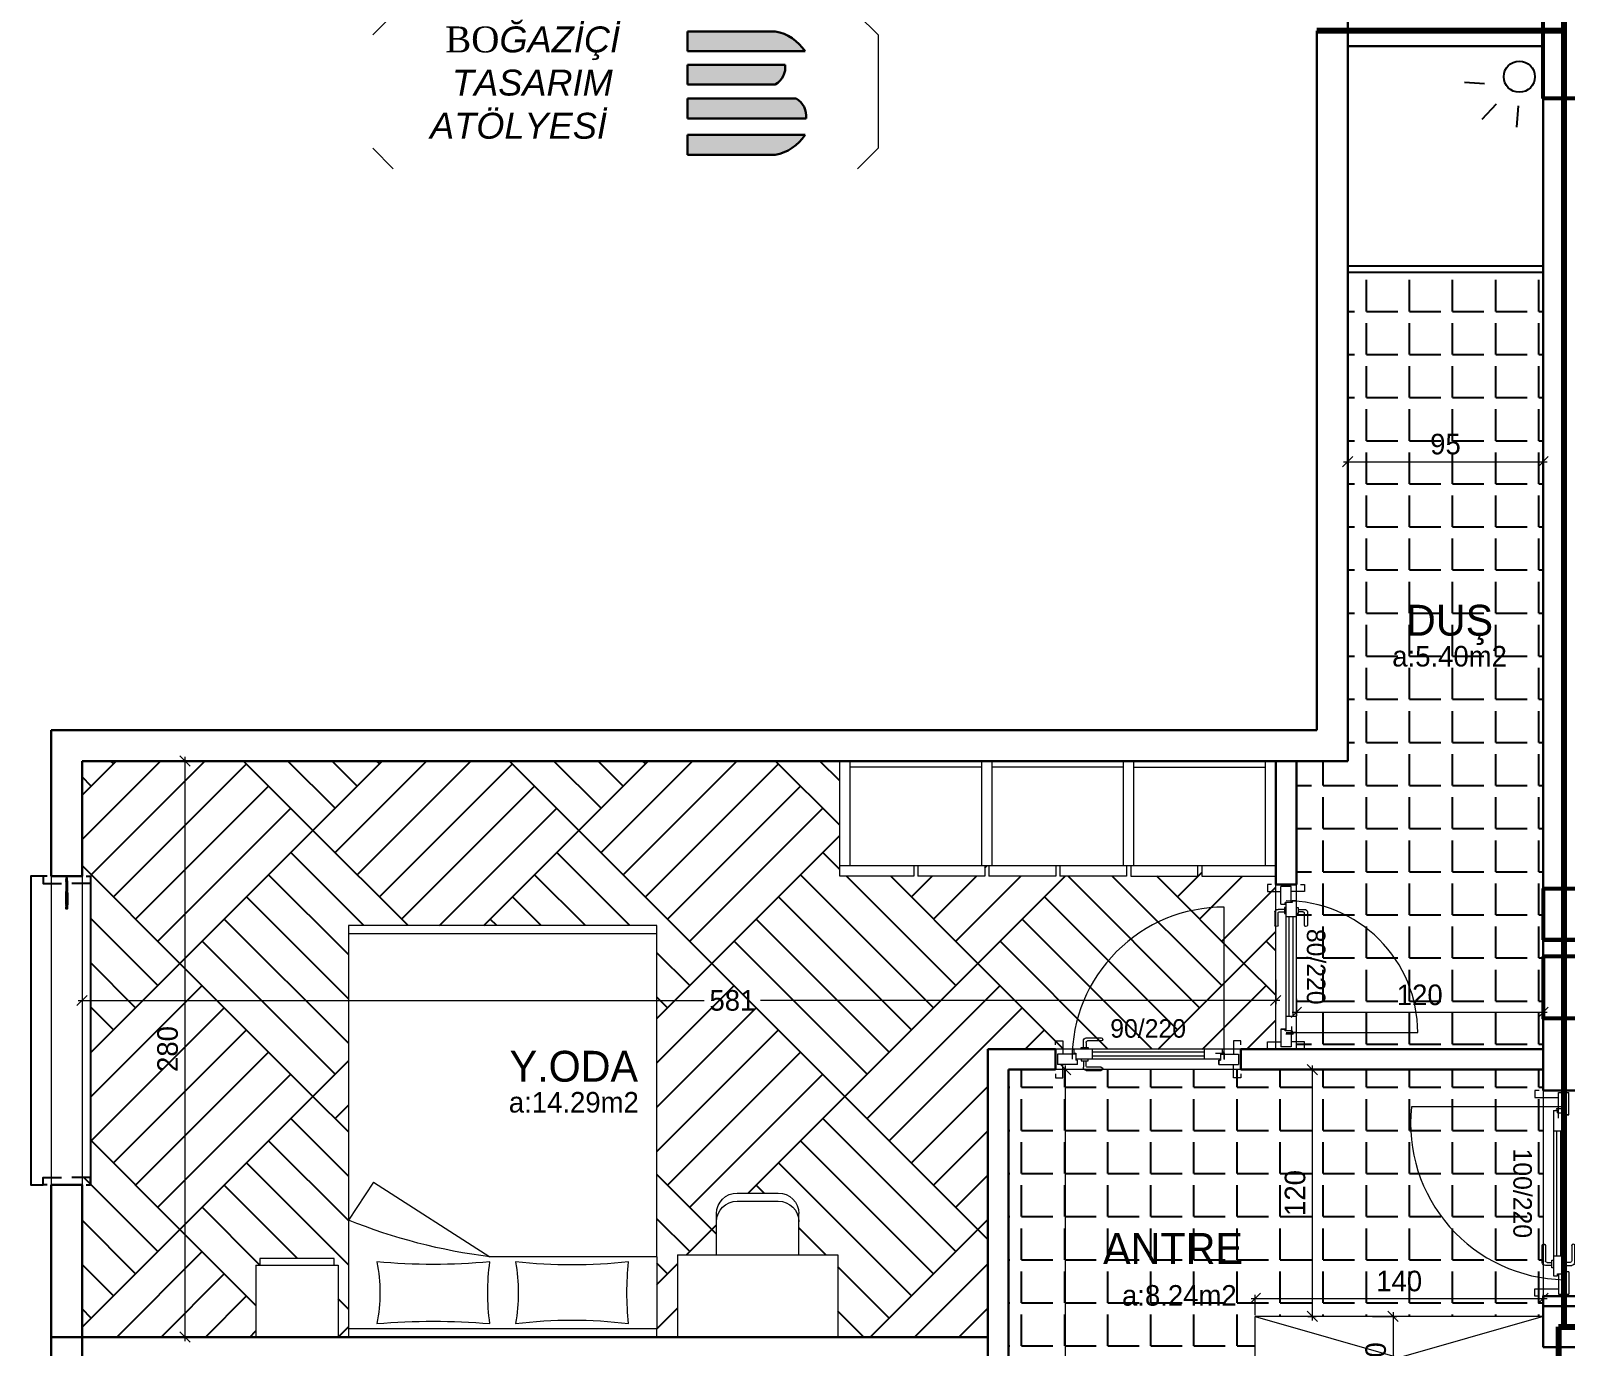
# Model space of a CAD drawing. Header units: centimetres. Extents: x 562865 to 1310255, y -148070 to 32737.
# Drawn here: x 616957 to 617704, y 17853 to 18493 of the extents above; entities that cross this region are included whole.
import ezdxf
from ezdxf.enums import TextEntityAlignment as Align

# ---------------------------------------------------------------- set-up
doc = ezdxf.new("R2010")
doc.units = ezdxf.units.CM
doc.header["$LTSCALE"] = 2.5
doc.layers.get('0').update_dxf_attribs({"color": 86})
for name, color, linetype, lineweight in [('_grns-03_Arka', 33, 'Continuous', 0), ('DUVAR', 4, 'Continuous', 30), ('duvar-kesim', 7, 'Continuous', 0), ('GÖRÜNÜŞLER', 96, 'Continuous', 25), ('iç ölçü', 106, 'Continuous', 18), ('kapi', 9, 'Continuous', 0), ('kolon', 1, 'Continuous', 53)]:
    doc.layers.add(name, color=color, linetype=linetype, lineweight=lineweight)
for name, color, linetype in [('alan', 7, 'Continuous'), ('kapi-yazi', 7, 'Continuous'), ('mahal', 7, 'Continuous'), ('pencere', 7, 'Continuous'), ('tarama', 173, 'Continuous')]:
    doc.layers.add(name, color=color, linetype=linetype)
doc.styles.add('autodim', font='times.ttf')
doc.styles.add('PINAR', font='comic.ttf')
doc.dimstyles.new('TEMİZ ÖLÇÜ', dxfattribs={"dimtxt": 10, "dimasz": 5, "dimexe": 1.8, "dimexo": 0.625, "dimgap": 3, "dimtad": 1, "dimdec": 0, "dimrnd": 0.5, "dimzin": 1, "dimdsep": 46, "dimtxsty": 'PINAR', "dimblk": 'OBLIQUE', "dimcen": 0.9, "dimdle": 2, "dimclrd": 256, "dimclre": 256, "dimclrt": 7, "dimadec": 0, "dimazin": 0, "dimtfac": 1, "dimtdec": 0, "dimtofl": 0, "dimtmove": 2, "dimatfit": 2, "dimfxl": 10, "dimfxlon": 1, "dimlwd": -1, "dimlwe": -1, "dimarcsym": 0})
pattern_1 = [(0, (0, 0), (0, 20.955), [15.24, -5.715]), (90, (0, 0), (-20.955, 1e-15), [15.24, -5.715])]

# ---------------------------------------------------------------- blocks, each defined once
blk = doc.blocks.new('fm-door1')
at = {"linetype": 'Continuous'}
for p, q in [((0, 25), (0, -25)), ((100, 25), (0, 25)), ((79.7, 31.8), (79.7, -0.3)), ((84, 27.6), (127.8, 27.6)), ((90, 50), (910, 50)), ((90, 50), (90, 30)), ((100, 30), (90, 30)), ((100, 30), (100, -5)), ((100, 30), (100, -5)), ((100, 0), (900, 0)), ((190, 50), (190, 0)), ((810, 50), (810, 0)), ((910, 30), (900, 30)), ((900, 30), (900, -5)), ((900, 25), (1000, 25)), ((910, 50), (910, 30)), ((1000, 25), (1000, -25)), ((110, -25), (0, -25)), ((100, -5), (110, -5)), ((110, -5), (100, -5)), ((110, -5), (110, -25)), ((110, -25), (110, -5)), ((890, -25), (890, -5)), ((890, -5), (900, -5)), ((890, -25), (1000, -25))]:
    blk.add_line(p, q, dxfattribs=at)
at = {"color": 8, "linetype": 'Continuous'}
for p, q in [((190, 35), (810, 35)), ((190, 15), (810, 15))]:
    blk.add_line(p, q, dxfattribs=at)
at = {"linetype": 'Continuous'}
for points in [[(857.6, 58.1), (857.6, 88.9, 0.414214), (842.4, 104.1), (758.6, 104.1, 1), (758.6, 88.9), (834.8, 88.9, -0.414214), (842.4, 81.3), (842.4, 58.1)], [(857.6, -8.1), (857.6, -38.9, -0.414214), (842.4, -54.1), (758.6, -54.1, -1), (758.6, -38.9), (834.8, -38.9, 0.414214), (842.4, -31.3), (842.4, -8.1)]]:
    blk.add_lwpolyline(points, format="xyb", dxfattribs=at)
for points in [[(869, 50), (869, 58.1), (831, 58.1), (831, 50)], [(869, 0), (869, -8.1), (831, -8.1), (831, 0)]]:
    blk.add_lwpolyline(points, dxfattribs=at)
blk.add_circle((84, 31.8), 4.26, dxfattribs=at)
blk = doc.blocks.new('_Oblique')
at = {"color": 0, "linetype": 'ByBlock', "lineweight": -2}
blk.add_line((-0.5, -0.5), (0.5, 0.5), dxfattribs=at)
blk = doc.blocks.new('*D1231')
at = {"layer": 'Defpoints', "color": 0}
for p in [(617004.06, 18138.01), (617032.37, 18138.01), (617004.06, 17858.01)]:
    blk.add_point(p, dxfattribs=at)
at = {"layer": 'iç ölçü'}
for p, q in [((617022.37, 18138.01), (617034.17, 18138.01)), ((617032.37, 17856.01), (617032.37, 18140.01)), ((617022.37, 17858.01), (617034.17, 17858.01))]:
    blk.add_line(p, q, dxfattribs=at)
at = {"layer": 'iç ölçü', "linetype": 'ByBlock', "xscale": 5, "yscale": 5, "zscale": 5}
for p, rotation in [((617032.37, 18138.01), 90), ((617032.37, 17858.01), 270)]:
    blk.add_blockref('_Oblique', p, dxfattribs=dict(at, rotation=rotation))
at = {"layer": 'iç ölçü', "color": 7, "insert": (617023.93, 17998.01), "char_height": 10, "attachment_point": 5, "rotation": 90, "style": 'PINAR'}
blk.add_mtext('280', dxfattribs=at)
blk = doc.blocks.new('*D1232')
at = {"layer": 'Defpoints', "color": 0}
for p in [(616982.34, 18092.48), (617562.67, 18038.78), (616982.34, 18021.58)]:
    blk.add_point(p, dxfattribs=at)
at = {"layer": 'iç ölçü'}
for p, q in [((616982.34, 18031.58), (616982.34, 18019.78)), ((617562.67, 18031.58), (617562.67, 18019.78)), ((616980.34, 18021.58), (617284.75, 18021.58)), ((617564.67, 18021.58), (617312.23, 18021.58))]:
    blk.add_line(p, q, dxfattribs=at)
at = {"layer": 'iç ölçü', "linetype": 'ByBlock', "xscale": 5, "yscale": 5, "zscale": 5, "rotation": 180}
blk.add_blockref('_Oblique', (616982.34, 18021.58), dxfattribs=at)
at = {"layer": 'iç ölçü', "linetype": 'ByBlock', "xscale": 5, "yscale": 5, "zscale": 5}
blk.add_blockref('_Oblique', (617562.67, 18021.58), dxfattribs=at)
at = {"layer": 'iç ölçü', "color": 7, "insert": (617298.49, 18021.58), "char_height": 10, "attachment_point": 5, "style": 'PINAR'}
blk.add_mtext('581', dxfattribs=at)
blk = doc.blocks.new('*D1243')
at = {"layer": 'Defpoints', "color": 0}
for p in [(617572.67, 18023), (617692.67, 18023), (617692.67, 18015.88)]:
    blk.add_point(p, dxfattribs=at)
at = {"layer": 'iç ölçü'}
for p, q in [((617572.67, 18022.37), (617572.67, 18014.08)), ((617692.67, 18022.37), (617692.67, 18014.08)), ((617570.67, 18015.88), (617694.67, 18015.88))]:
    blk.add_line(p, q, dxfattribs=at)
at = {"layer": 'iç ölçü', "linetype": 'ByBlock', "xscale": 5, "yscale": 5, "zscale": 5, "rotation": 180}
blk.add_blockref('_Oblique', (617572.67, 18015.88), dxfattribs=at)
at = {"layer": 'iç ölçü', "linetype": 'ByBlock', "xscale": 5, "yscale": 5, "zscale": 5}
blk.add_blockref('_Oblique', (617692.67, 18015.88), dxfattribs=at)
at = {"layer": 'iç ölçü', "color": 7, "insert": (617632.67, 18024.28), "char_height": 10, "attachment_point": 5, "style": 'PINAR'}
blk.add_mtext('120', dxfattribs=at)
blk = doc.blocks.new('*D1244')
at = {"layer": 'Defpoints', "color": 0}
for p in [(617692.67, 18283.46), (617597.67, 18255.22), (617692.67, 18255.22)]:
    blk.add_point(p, dxfattribs=at)
at = {"layer": 'iç ölçü'}
for p, q in [((617597.67, 18273.46), (617597.67, 18285.26)), ((617692.67, 18273.46), (617692.67, 18285.26)), ((617595.67, 18283.46), (617694.67, 18283.46))]:
    blk.add_line(p, q, dxfattribs=at)
at = {"layer": 'iç ölçü', "linetype": 'ByBlock', "xscale": 5, "yscale": 5, "zscale": 5, "rotation": 180}
blk.add_blockref('_Oblique', (617597.67, 18283.46), dxfattribs=at)
at = {"layer": 'iç ölçü', "linetype": 'ByBlock', "xscale": 5, "yscale": 5, "zscale": 5}
blk.add_blockref('_Oblique', (617692.67, 18283.46), dxfattribs=at)
at = {"layer": 'iç ölçü', "color": 7, "insert": (617645.17, 18292), "char_height": 10, "attachment_point": 5, "style": 'PINAR'}
blk.add_mtext('95', dxfattribs=at)
blk = doc.blocks.new('A$C1BDB261E')
at = {"layer": 'DUVAR'}
h = blk.add_hatch(color=41, dxfattribs=at)
h.dxf.hatch_style = 1
h.paths.add_polyline_path([(195.7, 57.09), (210.23, 57.09, 0.202686), (195.7, 66.77), (153.11, 66.77), (153.11, 57.09)])
h.paths.add_polyline_path([(153.11, 50.55), (153.11, 40.87), (195.7, 40.87, 0.299894), (200.54, 50.55), (195.7, 50.55)])
h.paths.add_polyline_path([(210.69, 24.43, 0.299894), (205.85, 34.12), (201, 34.12), (153.11, 34.12), (153.11, 24.43)])
h.paths.add_polyline_path([(195.7, 6.71, 0.202686), (210.23, 16.39), (195.7, 16.39), (153.11, 16.39), (153.11, 6.71)])
at = {"layer": '_grns-03_Arka'}
for p, q in [((0, 65), (10, 75)), ((245.71, 65), (235.71, 75)), ((245.71, 65), (245.71, 10)), ((10, 0), (0, 10)), ((235.71, 0), (245.71, 10))]:
    blk.add_line(p, q, dxfattribs=at)
at = {"layer": 'DUVAR', "color": 41}
for p, q in [((153.11, 66.77), (153.11, 57.09)), ((153.11, 66.77), (195.7, 66.77)), ((153.11, 57.09), (195.7, 57.09)), ((195.7, 57.09), (210.23, 57.09)), ((153.11, 40.87), (153.11, 50.55)), ((153.11, 50.55), (195.7, 50.55)), ((195.7, 50.55), (200.54, 50.55)), ((153.11, 40.87), (195.7, 40.87)), ((153.11, 24.43), (153.11, 34.12)), ((153.11, 34.12), (201, 34.12)), ((201, 34.12), (205.85, 34.12)), ((153.11, 24.43), (210.69, 24.43)), ((153.11, 6.71), (153.11, 16.39)), ((153.11, 16.39), (195.7, 16.39)), ((195.7, 16.39), (210.23, 16.39)), ((153.11, 6.71), (195.7, 6.71))]:
    blk.add_line(p, q, dxfattribs=at)
for centre, radius, start, end in [((191.51, 44.75), 22.42, 33.39431, 79.22555), ((190.78, 49.39), 9.84, 300.04758, 6.82232), ((200.92, 25.6), 9.84, 353.17768, 59.95242), ((191.51, 28.73), 22.42, 280.77445, 326.60569)]:
    blk.add_arc(centre, radius, start, end, dxfattribs=at)
at = {"insert": (22.77, 69.15), "char_height": 12.5894, "width": 119.5485, "attachment_point": 1, "style": 'autodim'}
blk.add_mtext('\\pi12.452;BO{\\fArial|b0|i1|c162|p34;ĞAZİÇİ \\P\\pi15.789;TASARIM \\P\\pi5.1217;ATÖLYESİ}', dxfattribs=at)
blk = doc.blocks.new('*D1263')
at = {"layer": 'Defpoints', "color": 0}
for p in [(617607.62, 17868.01), (617607.62, 17828.01), (617619.7, 17828.01)]:
    blk.add_point(p, dxfattribs=at)
at = {"layer": 'iç ölçü'}
for p, q in [((617609.7, 17868.01), (617621.5, 17868.01)), ((617619.7, 17870.01), (617619.7, 17826.01)), ((617609.7, 17828.01), (617621.5, 17828.01))]:
    blk.add_line(p, q, dxfattribs=at)
at = {"layer": 'iç ölçü', "linetype": 'ByBlock', "xscale": 5, "yscale": 5, "zscale": 5}
for p, rotation in [((617619.7, 17868.01), 90), ((617619.7, 17828.01), 270)]:
    blk.add_blockref('_Oblique', p, dxfattribs=dict(at, rotation=rotation))
at = {"layer": 'iç ölçü', "color": 7, "insert": (617611.29, 17848.01), "char_height": 10, "attachment_point": 5, "rotation": 90, "style": 'PINAR'}
blk.add_mtext('40', dxfattribs=at)
blk = doc.blocks.new('*D1264')
at = {"layer": 'Defpoints', "color": 0}
for p in [(617692.67, 17876.75), (617552.67, 17868.01), (617692.67, 17868.01)]:
    blk.add_point(p, dxfattribs=at)
at = {"layer": 'iç ölçü'}
for p, q in [((617550.67, 17876.75), (617694.67, 17876.75)), ((617552.67, 17868.64), (617552.67, 17878.55)), ((617692.67, 17868.64), (617692.67, 17878.55))]:
    blk.add_line(p, q, dxfattribs=at)
at = {"layer": 'iç ölçü', "linetype": 'ByBlock', "xscale": 5, "yscale": 5, "zscale": 5, "rotation": 180}
blk.add_blockref('_Oblique', (617552.67, 17876.75), dxfattribs=at)
at = {"layer": 'iç ölçü', "linetype": 'ByBlock', "xscale": 5, "yscale": 5, "zscale": 5}
blk.add_blockref('_Oblique', (617692.67, 17876.75), dxfattribs=at)
at = {"layer": 'iç ölçü', "color": 7, "insert": (617622.67, 17885.16), "char_height": 10, "attachment_point": 5, "style": 'PINAR'}
blk.add_mtext('140', dxfattribs=at)
blk = doc.blocks.new('*D1265')
at = {"layer": 'Defpoints', "color": 0}
for p in [(617577.71, 17988.01), (617580.49, 17988.01), (617577.71, 17868.01)]:
    blk.add_point(p, dxfattribs=at)
at = {"layer": 'iç ölçü'}
for p, q in [((617578.33, 17988.01), (617582.29, 17988.01)), ((617580.49, 17866.01), (617580.49, 17990.01)), ((617578.33, 17868.01), (617582.29, 17868.01))]:
    blk.add_line(p, q, dxfattribs=at)
at = {"layer": 'iç ölçü', "linetype": 'ByBlock', "xscale": 5, "yscale": 5, "zscale": 5}
for p, rotation in [((617580.49, 17988.01), 90), ((617580.49, 17868.01), 270)]:
    blk.add_blockref('_Oblique', p, dxfattribs=dict(at, rotation=rotation))
at = {"layer": 'iç ölçü', "color": 7, "insert": (617572.09, 17928.01), "char_height": 10, "attachment_point": 5, "rotation": 90, "style": 'PINAR'}
blk.add_mtext('120', dxfattribs=at)
blk = doc.blocks.new('A$C5B622B99')
for p, q in [((0, 200), (40, 200)), ((0, 165), (0, 200)), ((40, 165), (40, 200)), ((45, 143.16), (45, 196)), ((195, 161), (195, 196)), ((205, 200), (283, 200)), ((205, 160), (205, 200)), ((283, 160), (283, 200)), ((0, 165), (40, 165)), ((205, 160), (283, 160)), ((45, 0), (45, 4)), ((194.99, 4), (195, 0)), ((195, 0), (45, 0))]:
    blk.add_line(p, q)
at = {"color": 42}
for p, q in [((2, 161.8), (2, 165)), ((38, 165), (38, 161.8)), ((38, 161.8), (2, 161.8)), ((57.14, 124.69), (113.77, 161)), ((194.99, 161), (113.77, 161)), ((194.99, 161), (194.99, 4)), ((224, 160), (224, 140)), ((264, 160), (264, 140)), ((57.14, 124.69), (45, 143.15)), ((45, 4), (45, 143.15)), ((234, 134), (254, 134)), ((234, 130), (254, 130)), ((195, 4), (45, 4))]:
    blk.add_line(p, q, dxfattribs=at)
blk.add_lwpolyline([(45, 200), (195, 200), (195, 196), (45, 196)], close=True)
for centre, radius, start, end in [((-12.22, 178.48), 72.55, 348.06799, 11.93201), ((86.27, 527.83), 335.48, 265.2981, 274.7019), ((224.43, 178.48), 111.68, 172.28082, 187.71918), ((153.73, 412.86), 221.09, 262.85499, 277.14501), ((44.71, 178.48), 82.89, 349.57411, 10.42589), ((317.08, 178.48), 136.67, 173.69908, 186.30092), ((86.27, -141.41), 306.13, 84.84604, 95.15396), ((153.73, -94.37), 259.31, 83.91241, 96.08759), ((194.99, 161), 0.005, 270, 0), ((45, 143.16), 0.005, 180, 292.0158)]:
    blk.add_arc(centre, radius, start, end)
for centre, radius, start, end in [((147.49, -110.3), 273.39, 97.08581, 112.0158), ((234, 144), 10, 180, 270), ((254, 144), 10, 270, 0), ((234, 140), 10, 180, 270), ((254, 140), 10, 270, 0)]:
    blk.add_arc(centre, radius, start, end, dxfattribs=at)
blk = doc.blocks.new('A$C355D1F9A')
for p, q in [((0, 0), (0, 212)), ((56, 212), (0, 212)), ((51, 212), (51, 0)), ((56, 176), (56, 212)), ((51, 207), (0, 207)), ((3, 143), (3, 207)), ((51, 176), (56, 176)), ((51, 174), (56, 174)), ((56, 141.5), (56, 174)), ((51, 143), (0, 143)), ((51, 138), (0, 138)), ((3, 138), (3, 74)), ((51, 141.5), (56, 141.5)), ((51, 139.5), (56, 139.5)), ((56, 139.5), (56, 107)), ((51, 107), (56, 107)), ((51, 105), (56, 105)), ((56, 105), (56, 72.5)), ((0, 74), (51, 74)), ((0, 69), (51, 69)), ((3, 69), (3, 5)), ((51, 72.5), (56, 72.5)), ((51, 70.5), (56, 70.5)), ((56, 70.5), (56, 38)), ((51, 38), (56, 38)), ((51, 36), (56, 36)), ((56, 36), (56, 0)), ((51, 5), (0, 5)), ((56, 0), (0, 0))]:
    blk.add_line(p, q)
blk = doc.blocks.new('fm-win2')
at = {"color": 8, "linetype": 'Continuous'}
for p, q in [((11, 1.4), (11, 0.2)), ((11, 1.4), (54.3, 1.4)), ((11, 0.2), (54.3, 0.2)), ((12, 1.4), (12, 0.2)), ((12.8, 3), (52.5, 3)), ((53.3, 1.4), (53.3, 0.2)), ((54.3, 1.4), (54.3, 0.2)), ((63.9, 0.3), (63.9, -0.9)), ((63.9, 0.3), (103.2, 0.3)), ((64.9, 0.3), (64.9, -0.9)), ((102.2, 0.3), (102.2, -0.9)), ((103.2, 0.3), (103.2, -0.9)), ((12.9, -1.9), (52.3, -1.9)), ((63.9, -0.9), (103.2, -0.9)), ((65.4, -3.3), (101.6, -3.3))]:
    blk.add_line(p, q, dxfattribs=at)
at = {"linetype": 'Continuous'}
for points in [[(7, -1.8), (0, -1.8), (0, 1.8), (7, 1.8)], [(7.5, -1.7), (7.5, -0.1), (7.2, -0.1), (7.2, 0.2), (7.5, 0.2), (7.5, 0.7), (7.2, 0.7), (7.2, 1), (7.5, 1), (7.5, 2), (6.2, 2), (6.2, 2.7), (5.6, 2.7), (5.5, 2), (5.2, 2), (5.4, 3), (12.5, 3), (12.7, 2), (12.4, 2), (12.3, 2.7), (11.7, 2.7), (11.7, 2), (10.5, 2), (10.5, 1), (10.8, 1), (10.8, 0.7), (10.5, 0.7), (10.5, 0.2), (10.8, 0.2), (10.8, -0.1), (10.5, -0.1), (10.5, -1.7), (10.8, -1.7), (10.8, -2), (7.2, -2), (7.2, -1.7)], [(58, 2), (59.2, 2), (59.2, 2.7), (59.8, 2.7), (59.9, 2), (60.2, 2), (60, 3), (52.8, 3), (52.6, 2), (52.9, 2), (53, 2.7), (53.5, 2.7), (53.5, 2), (54.7, 2), (54.7, 1), (54.4, 1), (54.4, 0.7), (54.7, 0.7), (54.7, 0.2), (54.4, 0.2), (54.4, -0.1), (54.7, -0.1), (54.7, -1.7), (54.4, -1.7), (54.4, -2), (58.3, -2), (58.3, -1.7), (58, -1.7), (58, -0.1), (58.3, -0.1), (58.3, 0.2), (58, 0.2), (58, 0.7), (58.3, 0.7), (58.3, 1), (58, 1)], [(63.1, -1.2), (63.1, 0.9), (63.9, 0.9), (63.9, 1.6), (64.4, 1.6), (64.5, 0.9), (64.9, 0.9), (64.7, 1.9), (59.8, 1.9), (59.8, 1.6), (59.9, 1.6), (59.9, 0.8), (59.1, 0.8), (59.1, -0.2), (60.1, -0.2), (60.1, -1.8), (59.1, -1.8), (59.1, -2.3), (57.5, -2.3), (57.5, -3.5), (63.4, -3.5), (63.4, -3.2), (63.1, -3.2), (63.1, -1.4), (63.4, -1.4), (63.4, -1.2)], [(104, -1.4), (103.7, -1.4), (103.7, -1.2), (104, -1.2), (104, 0.9), (103.1, 0.9), (103.1, 1.6), (102.6, 1.6), (102.5, 0.9), (102.2, 0.9), (102.4, 1.9), (107.3, 1.9), (107.3, 1.6), (107.2, 1.6), (107.2, 0.8), (108, 0.8), (108, -0.2), (107, -0.2), (107, -1.8), (108, -1.8), (108, -2.3), (109.5, -2.3), (109.5, -3.5), (103.7, -3.5), (103.7, -3.2), (104, -3.2)], [(109, 0.7), (108.7, 0.7), (108.7, 1), (109, 1), (109, 2), (107.8, 2), (107.8, 2.7), (107.2, 2.7), (107.1, 2), (106.8, 2), (107, 3), (114.4, 3), (114.6, 2), (114.2, 2), (114.1, 2.7), (113.6, 2.7), (113.6, 2), (112.3, 2), (112.3, 1), (112.6, 1), (112.6, 0.7), (112.3, 0.7), (112.3, 0.2), (112.6, 0.2), (112.6, -0.1), (112.3, -0.1), (112.3, -1.7), (112.6, -1.7), (112.6, -2), (108.7, -2), (108.7, -1.7), (109, -1.7), (109, -0.1), (108.7, -0.1), (108.7, 0.2), (109, 0.2)], [(113, -1.8), (120, -1.8), (120, 1.8), (113, 1.8)]]:
    blk.add_lwpolyline(points, close=True, dxfattribs=at)
at = {"color": 8, "linetype": 'Continuous'}
blk.add_lwpolyline([(63.4, 1.9), (65.2, 3.7), (101.8, 3.7), (103.6, 1.9)], dxfattribs=at)
for points in [[(10.9, -1.4), (10.9, -1.9), (12.6, -1.9), (12.6, -0.5), (12.3, -0.5), (12.3, -1), (11.8, -1), (11.8, -0.5), (11.5, -0.5), (11.5, -1.1), (10.7, -1.1), (10.7, -0.5), (10.6, -0.5), (10.6, -1.4)], [(54.3, -1.4), (54.3, -1.9), (52.6, -1.9), (52.6, -0.5), (52.9, -0.5), (52.9, -1), (53.4, -1), (53.4, -0.5), (53.7, -0.5), (53.7, -1.1), (54.5, -1.1), (54.5, -0.5), (54.6, -0.5), (54.6, -1.4)], [(63.2, -2.4), (63.5, -2.4), (63.5, -3.3), (65.2, -3.3), (65.2, -1.6), (64.9, -1.6), (64.9, -2.1), (64.4, -2.1), (64.4, -1.6), (64.1, -1.6), (64.1, -2.1), (63.3, -2.1), (63.3, -1.6), (63.2, -1.6)], [(103.9, -2.4), (103.6, -2.4), (103.6, -3.3), (101.9, -3.3), (101.9, -1.6), (102.2, -1.6), (102.2, -2.1), (102.7, -2.1), (102.7, -1.6), (103, -1.6), (103, -2.1), (103.8, -2.1), (103.8, -1.6), (103.9, -1.6)]]:
    blk.add_lwpolyline(points, close=True, dxfattribs=at)
blk = doc.blocks.new('*D1266')
at = {"layer": 'Defpoints', "color": 0}
for p in [(617460.51, 17988.01), (617566.21, 17988.01), (617552.67, 17488.01)]:
    blk.add_point(p, dxfattribs=at)
at = {"layer": 'iç ölçü'}
for p, q in [((617470.51, 17988.01), (617458.71, 17988.01)), ((617460.51, 17486.01), (617460.51, 17990.01)), ((617470.51, 17488.01), (617458.71, 17488.01))]:
    blk.add_line(p, q, dxfattribs=at)
at = {"layer": 'iç ölçü', "linetype": 'ByBlock', "xscale": 5, "yscale": 5, "zscale": 5}
for p, rotation in [((617460.51, 17988.01), 90), ((617460.51, 17488.01), 270)]:
    blk.add_blockref('_Oblique', p, dxfattribs=dict(at, rotation=rotation))
at = {"layer": 'iç ölçü', "color": 7, "insert": (617452.03, 17738.01), "char_height": 10, "attachment_point": 5, "rotation": 90, "style": 'PINAR'}
blk.add_mtext('500', dxfattribs=at)

msp = doc.modelspace()

# ---------------------------------------------------------------- hatches: boundary and pattern name
at = {"layer": 'tarama'}
h = msp.add_hatch(dxfattribs=at)
h.set_pattern_fill('ANGLE,_O', color=256, scale=3)
h.set_pattern_definition(pattern_1)
h.paths.add_polyline_path([(617692.67, 18375.51), (617597.67, 18375.51), (617597.67, 18138.01), (617572.67, 18138.01), (617572.67, 18078.01), (617572.67, 17998.01), (617692.67, 17998.01), (617692.67, 18013.01), (617692.67, 18043.01), (617692.67, 18051.01), (617692.67, 18076.01)])
h.paths.add_polyline_path([(617574.63, 18062.85), (617574.63, 18013.17), (617590.33, 18013.17), (617590.33, 18062.85)], flags=24)
h.paths.add_polyline_path([(617614.68, 18180.25), (617679.66, 18180.25), (617679.66, 18197.34), (617614.68, 18197.34)], flags=24)
h.paths.add_polyline_path([(617619.73, 18189.34), (617674.61, 18189.34), (617674.61, 18219.81), (617619.73, 18219.81)], flags=24)
h.paths.add_polyline_path([(617619.36, 18034.69), (617645.97, 18034.69), (617645.97, 18013.88), (617619.36, 18013.88)], flags=24)
h.paths.add_polyline_path([(617634.92, 18302.55), (617655.42, 18302.55), (617655.42, 18281.46), (617634.92, 18281.46)], flags=24)
h = msp.add_hatch(dxfattribs=at)
h.set_pattern_fill('AR-PARQ1,_O', color=1, scale=0.3, angle=45)
h.set_pattern_definition([(135, (0, 0), (-129.315688, 1e-14), [91.44, -91.44]), (135, (10.78, 10.78), (-129.315688, 1e-14), [91.44, -91.44]), (135, (21.55, 21.55), (-129.315688, 1e-14), [91.44, -91.44]), (135, (32.33, 32.33), (-129.315688, 1e-14), [91.44, -91.44]), (135, (43.105, 43.105), (-129.315688, 1e-14), [91.44, -91.44]), (135, (53.88, 53.88), (-129.315688, 1e-14), [91.44, -91.44]), (135, (64.66, 64.66), (-129.315688, 1e-14), [91.44, -91.44]), (45, (-64.66, 64.66), (129.315688, -1e-14), [91.44, -91.44]), (45, (-75.43, 75.43), (129.315688, -1e-14), [91.44, -91.44]), (45, (-86.21, 86.21), (129.315688, -1e-14), [91.44, -91.44]), (45, (-96.99, 96.99), (129.315688, -1e-14), [91.44, -91.44]), (45, (-107.76, 107.76), (129.315688, -1e-14), [91.44, -91.44]), (45, (-118.54, 118.54), (129.315688, -1e-14), [91.44, -91.44]), (45, (-129.32, 129.32), (129.315688, -1e-14), [91.44, -91.44])])
h.paths.add_polyline_path([(617562.67, 18078.01), (617562.67, 18082.01), (617526.67, 18082.01), (617526.67, 18087.01), (617524.67, 18087.01), (617524.67, 18082.01), (617492.17, 18082.01), (617492.17, 18087.01), (617490.17, 18087.01), (617490.17, 18082.01), (617457.67, 18082.01), (617457.67, 18087.01), (617455.67, 18087.01), (617455.67, 18082.01), (617423.17, 18082.01), (617423.17, 18087.01), (617421.17, 18087.01), (617421.17, 18082.01), (617388.67, 18082.01), (617388.67, 18087.01), (617386.67, 18087.01), (617386.67, 18082.01), (617350.67, 18082.01), (617350.67, 18138.01), (616982.34, 18138.01), (616982.34, 18081.98), (616982.34, 18078.48), (616986.34, 18078.48), (616986.34, 17935.48), (616982.34, 17935.48), (616982.34, 17931.98), (616982.34, 17858.01), (617066.8, 17858.01), (617066.8, 17893.01), (617068.8, 17893.01), (617068.8, 17896.21), (617104.8, 17896.21), (617104.8, 17893.01), (617106.8, 17893.01), (617106.8, 17858.01), (617111.8, 17858.01), (617111.8, 17862.01), (617111.8, 17914.85), (617111.8, 18054.01), (617111.8, 18058.01), (617261.8, 18058.01), (617261.79, 18054.01), (617261.79, 17897.01, -0.414214), (617261.8, 17897.01), (617261.8, 17862.01), (617261.8, 17858.01), (617271.8, 17858.01), (617271.8, 17898.01), (617290.8, 17898.01), (617290.8, 17918.01, -0.414214), (617300.8, 17928.01), (617320.8, 17928.01, -0.414214), (617330.8, 17918.01), (617330.8, 17898.01), (617349.8, 17898.01), (617349.8, 17858.01), (617422.67, 17858.01), (617422.67, 17998.01), (617455.61, 17998.01), (617545.61, 17998.01), (617562.67, 17998.01)])
h.paths.add_polyline_path([(617475.77, 18000.31), (617525.46, 18000.31), (617525.46, 18016.06), (617475.77, 18016.06)], flags=24)
h.paths.add_polyline_path([(617013.49, 17983.62), (617013.49, 18012.4), (617034.37, 18012.4), (617034.37, 17983.62)], flags=24)
h.paths.add_polyline_path([(617285.25, 18032.07), (617311.73, 18032.07), (617311.73, 18011.09), (617285.25, 18011.09)], flags=24)
h = msp.add_hatch(dxfattribs=at)
h.set_pattern_fill('ANGLE,_O', color=256, scale=3)
h.set_pattern_definition(pattern_1)
h.paths.add_polyline_path([(617552.67, 17828.01), (617552.67, 17868.01), (617692.67, 17868.01), (617692.67, 17877.86), (617692.67, 17977.86), (617692.67, 17988.01), (617545.61, 17988.01), (617455.61, 17988.01), (617432.67, 17988.01), (617432.67, 17836.96), (617432.67, 17746.96), (617432.67, 17595.35), (617432.67, 17505.35), (617432.67, 17488.01), (617440.66, 17488.01), (617530.66, 17488.01), (617552.67, 17488.01), (617552.67, 17643.09), (617552.67, 17723.09)])
h.paths.add_polyline_path([(617472.43, 17888.22), (617553.01, 17888.22), (617553.01, 17914.16), (617472.43, 17914.16)], flags=24)
h.paths.add_polyline_path([(617483.3, 17869.56), (617548.27, 17869.56), (617548.27, 17886.65), (617483.3, 17886.65)], flags=24)
h.paths.add_polyline_path([(617675, 17955.51), (617675, 17900.22), (617690.7, 17900.22), (617690.7, 17955.51)], flags=24)
h.paths.add_polyline_path([(617479.36, 17679.86), (617505.97, 17679.86), (617505.97, 17659.05), (617479.36, 17659.05)], flags=24)
h.paths.add_polyline_path([(617609.36, 17895.57), (617635.97, 17895.57), (617635.97, 17874.75), (617609.36, 17874.75)], flags=24)
h.paths.add_polyline_path([(617561.68, 17914.71), (617561.68, 17941.31), (617582.49, 17941.31), (617582.49, 17914.71)], flags=24)
h.paths.add_polyline_path([(617441.56, 17723.49), (617441.56, 17752.53), (617462.51, 17752.53), (617462.51, 17723.49)], flags=24)

# ---------------------------------------------------------------- linework, layer by layer
at = {"layer": 'DUVAR'}
for p, q in [((617597.67, 18848.01), (617597.67, 18138.01)), ((617582.67, 18153.01), (617582.67, 18493.01)), ((617597.67, 18138.01), (617597.67, 18493.01)), ((617597.67, 18493.01), (617597.67, 18138.01)), ((617692.67, 18485.51), (617597.67, 18485.51)), ((617692.67, 18076.01), (617692.67, 18460.01)), ((617582.67, 18153.01), (616967.34, 18153.01)), ((616967.34, 18153.01), (616967.34, 18081.98)), ((617597.67, 18138.01), (616982.34, 18138.01)), ((616982.34, 18138.01), (616982.34, 18081.98)), ((617562.67, 18138.01), (617562.67, 18078.01)), ((617572.67, 18138.01), (617572.67, 18078.01)), ((616982.34, 18081.98), (616967.34, 18081.98)), ((617562.67, 18078.01), (617572.67, 18078.01)), ((617692.67, 18051.01), (617692.67, 18043.01)), ((617692.67, 18051.01), (617692.67, 18043.01)), ((617692.67, 18013.01), (617692.67, 17977.86)), ((617422.67, 17998.01), (617422.67, 17836.96)), ((617455.61, 17998.01), (617422.67, 17998.01)), ((617455.61, 17988.01), (617455.61, 17998.01)), ((617692.67, 17998.01), (617545.61, 17998.01)), ((617545.61, 17988.01), (617545.61, 17998.01)), ((617562.67, 17998.01), (617562.67, 17998.01)), ((617562.67, 17998.01), (617572.67, 17998.01)), ((617572.67, 17998.01), (617572.67, 17998.01)), ((617432.67, 17988.01), (617432.67, 17836.96)), ((617455.61, 17988.01), (617432.67, 17988.01)), ((617692.67, 17988.01), (617545.61, 17988.01)), ((617712.67, 17977.86), (617692.67, 17977.86)), ((616967.34, 17931.98), (616967.34, 17781.06)), ((616982.34, 17931.98), (616967.34, 17931.98)), ((616982.34, 17931.98), (616982.34, 17781.06)), ((617692.67, 17877.86), (617692.67, 17853.01)), ((617712.67, 17877.86), (617692.67, 17877.86)), ((618082.67, 17873.01), (617692.67, 17873.01)), ((617422.67, 17858.01), (616967.34, 17858.01)), ((618082.67, 17853.01), (617692.67, 17853.01))]:
    msp.add_line(p, q, dxfattribs=at)
at = {"layer": 'duvar-kesim'}
for p, q in [((616967.34, 18081.98), (616967.34, 17931.98)), ((616982.34, 18081.98), (616982.34, 17931.98)), ((617562.67, 17998.01), (617562.67, 18078.01)), ((617572.67, 17998.01), (617572.67, 18078.01)), ((617545.61, 17998.01), (617455.61, 17998.01)), ((617545.61, 17988.01), (617455.61, 17988.01)), ((617692.67, 17977.86), (617692.67, 17877.86))]:
    msp.add_line(p, q, dxfattribs=at)
at = {"layer": 'GÖRÜNÜŞLER'}
for p, q in [((617664.13, 18467.26), (617654.48, 18467.78)), ((617669.87, 18457.36), (617662.83, 18449.8)), ((617680.56, 18456.57), (617679.78, 18446.15)), ((617692.67, 18378.51), (617597.67, 18378.51)), ((617692.67, 18375.51), (617597.67, 18375.51))]:
    msp.add_line(p, q, dxfattribs=at)
msp.add_circle((617681.08, 18470.65), 7.58, dxfattribs=at)
at = {"layer": 'iç ölçü'}
for p, q in [((617692.67, 17868.01), (617552.67, 17868.01)), ((617552.67, 17828.01), (617552.67, 17868.01)), ((617552.67, 17868.01), (617692.67, 17828.01)), ((617692.67, 17868.01), (617552.67, 17828.01))]:
    msp.add_line(p, q, dxfattribs=at)
at = {"layer": 'kapi'}
for points in [[(617560.67, 18078.01), (617558.67, 18078.01), (617558.67, 18074.51), (617565.17, 18074.51)], [(617574.67, 18078.01), (617576.67, 18078.01), (617576.67, 18074.51), (617570.17, 18074.51)], [(617455.61, 18000.01), (617455.61, 18002.01), (617459.11, 18002.01), (617459.11, 17995.51)], [(617545.61, 18000.01), (617545.61, 18002.01), (617542.11, 18002.01), (617542.11, 17995.51)], [(617560.67, 17998.01), (617558.67, 17998.01), (617558.67, 18001.51), (617565.17, 18001.51)], [(617574.67, 17998.01), (617576.67, 17998.01), (617576.67, 18001.51), (617570.17, 18001.51)], [(617455.61, 17986.01), (617455.61, 17984.01), (617459.11, 17984.01), (617459.11, 17990.51)], [(617545.61, 17986.01), (617545.61, 17984.01), (617542.11, 17984.01), (617542.11, 17990.51)], [(617690.67, 17977.86), (617688.67, 17977.86), (617688.67, 17974.36), (617700.17, 17974.36)], [(617690.67, 17877.86), (617688.67, 17877.86), (617688.67, 17881.36), (617700.17, 17881.36)]]:
    msp.add_lwpolyline(points, dxfattribs=at)
for points in [[(617567.67, 18006.01), (617631.67, 18006.01, 0.414214), (617567.67, 18070.01, 0.414214)], [(617537.61, 17993.01), (617537.61, 18067.01, 0.414214), (617463.61, 17993.01, 0.414214)], [(617702.67, 17969.86), (617628.67, 17969.86, 0.43955), (617702.67, 17885.86, 0.414214)]]:
    msp.add_lwpolyline(points, format="xyb", dxfattribs=at)
at = {"layer": 'kolon'}
for p, q in [((617692.67, 18460.01), (617692.67, 18935.01)), ((617717.67, 18460.01), (617692.67, 18460.01)), ((617692.67, 18076.01), (617932.67, 18076.01)), ((617692.67, 18076.01), (617692.67, 18051.01)), ((617932.67, 18051.01), (617692.67, 18051.01)), ((617692.67, 18051.01), (617932.67, 18051.01))]:
    msp.add_line(p, q, dxfattribs=at)
at = {"layer": 'kolon', "color": 6, "lineweight": 100}
for p, q in [((617702.67, 18493.01), (617582.67, 18493.01)), ((617700.17, 17863.01), (617700.17, 17075.3)), ((617700.17, 17863.01), (617702.67, 17863.01))]:
    msp.add_line(p, q, dxfattribs=at)
msp.add_lwpolyline([(617702.67, 17863.01), (618072.67, 17863.01), (618072.67, 19123.01), (617702.67, 19123.01)], close=True, dxfattribs=at)
at = {"layer": 'kolon'}
msp.add_lwpolyline([(617692.67, 18043.01), (617692.67, 18013.01), (617932.67, 18013.01), (617932.67, 18043.01)], close=True, dxfattribs=at)
msp.add_lwpolyline([(617692.67, 18043.01), (617692.67, 18013.01), (617932.67, 18013.01), (617932.67, 18043.01)], close=True, dxfattribs=at)
at = {"layer": 'pencere'}
for points in [[(616963.34, 18081.98), (616957.34, 18081.98), (616957.34, 17931.98), (616963.34, 17931.98)], [(616965.34, 18081.98), (616963.34, 18081.98), (616963.34, 18078.48), (616972.34, 18078.48)], [(616984.34, 18081.98), (616986.34, 18081.98), (616986.34, 18078.48), (616977.34, 18078.48)], [(616986.34, 18081.98), (616986.34, 17931.98)], [(616965.34, 17931.98), (616963.34, 17931.98), (616963.34, 17935.48), (616972.34, 17935.48)], [(616984.34, 17931.98), (616986.34, 17931.98), (616986.34, 17935.48), (616977.34, 17935.48)]]:
    msp.add_lwpolyline(points, dxfattribs=at)

# ---------------------------------------------------------------- block references
at = {"layer": 'iç ölçü'}
msp.add_blockref('A$C1BDB261E', (617123.6, 18425.93), dxfattribs=at)
at = {"layer": 'iç ölçü', "rotation": 270}
msp.add_blockref('A$C355D1F9A', (617350.67, 18138.01), dxfattribs=at)
at = {"layer": 'iç ölçü', "xscale": -1, "rotation": 180}
msp.add_blockref('A$C5B622B99', (617066.8, 18058.01), dxfattribs=at)
at = {"layer": 'kapi'}
for p, xscale, yscale, zscale, rotation in [((617567.67, 17999.01), -0.07800000000133878, 0.09999999999854481, 0.07800000000000001, 270), ((617544.61, 17993.01), 0.08800000000019281, -0.1, 0.08800000000000001, 180), ((617702.67, 17976.86), 0.09799999999813735, -0.09999999999854481, 0.098, 270)]:
    msp.add_blockref('fm-door1', p, dxfattribs=dict(at, xscale=xscale, yscale=yscale, zscale=zscale, rotation=rotation))
at = {"layer": 'pencere', "xscale": 0.1233333333333333, "yscale": -0.1, "zscale": 0.1233333333333333, "rotation": 270}
msp.add_blockref('fm-win2', (616974.84, 18080.98), dxfattribs=at)

# ---------------------------------------------------------------- texts
at = {"layer": 'alan', "style": 'PINAR'}
for s, p in [('a:5.40m2', (617647.17, 18183.94)), ('a:14.29m2', (617221.4, 17967.12)), ('a:8.24m2', (617515.79, 17873.24))]:
    msp.add_text(s, height=10, dxfattribs=at).set_placement(p, align=Align.CENTER)
at = {"layer": 'kapi-yazi', "style": 'PINAR'}
for s, rotation, p in [('80/220', 270, (617582.29, 18038.01)), ('90/220', 0, (617500.61, 18008.01)), ('100/220', 270, (617682.67, 17927.86))]:
    msp.add_text(s, height=9, rotation=rotation, dxfattribs=at).set_placement(p, align=Align.MIDDLE_CENTER)
at = {"layer": 'mahal', "style": 'PINAR'}
for s, p in [('DUŞ', (617647.17, 18198.94)), ('Y.ODA', (617221.4, 17982.12)), ('ANTRE', (617512.72, 17893.55))]:
    msp.add_text(s, height=15, dxfattribs=at).set_placement(p, align=Align.CENTER)

# ---------------------------------------------------------------- dimensions: what is measured, and where the dimension line sits
at = {"layer": 'iç ölçü'}
for base, p1, p2, picture, middle in [((617692.67, 18283.46), (617597.67, 18255.22), (617692.67, 18255.22), '*D1244', (617645.17, 18292)), ((617692.67, 18015.88), (617572.67, 18023), (617692.67, 18023), '*D1243', (617632.67, 18024.28)), ((617692.67, 17876.75), (617552.67, 17868.01), (617692.67, 17868.01), '*D1264', (617622.67, 17885.16))]:
    dim = msp.add_linear_dim(base=base, p1=p1, p2=p2, dimstyle='TEMİZ ÖLÇÜ', override={"dimarcsym": 1}, dxfattribs=at)
    dim.commit()
    dim.dimension.update_dxf_attribs({"geometry": picture, "text_midpoint": middle})
for base, p1, p2, picture, middle in [((617032.37, 18138.01), (617004.06, 17858.01), (617004.06, 18138.01), '*D1231', (617023.93, 17998.01)), ((617460.51, 17988.01), (617552.67, 17488.01), (617566.21, 17988.01), '*D1266', (617452.03, 17738.01)), ((617580.49, 17988.01), (617577.71, 17868.01), (617577.71, 17988.01), '*D1265', (617572.09, 17928.01)), ((617619.7, 17828.01), (617607.62, 17868.01), (617607.62, 17828.01), '*D1263', (617611.29, 17848.01))]:
    dim = msp.add_linear_dim(base=base, p1=p1, p2=p2, angle=90, dimstyle='TEMİZ ÖLÇÜ', override={"dimarcsym": 1}, dxfattribs=at)
    dim.commit()
    dim.dimension.update_dxf_attribs({"geometry": picture, "text_midpoint": middle})
dim = msp.add_linear_dim(base=(616982.34, 18021.58), p1=(617562.67, 18038.78), p2=(616982.34, 18092.48), dimstyle='TEMİZ ÖLÇÜ', override={"dimarcsym": 1}, dxfattribs=at)
dim.commit()
dim.dimension.update_dxf_attribs({"geometry": '*D1232', "text_midpoint": (617298.49, 18021.58), "dimtype": 160})

doc.saveas('drawing.dxf')
